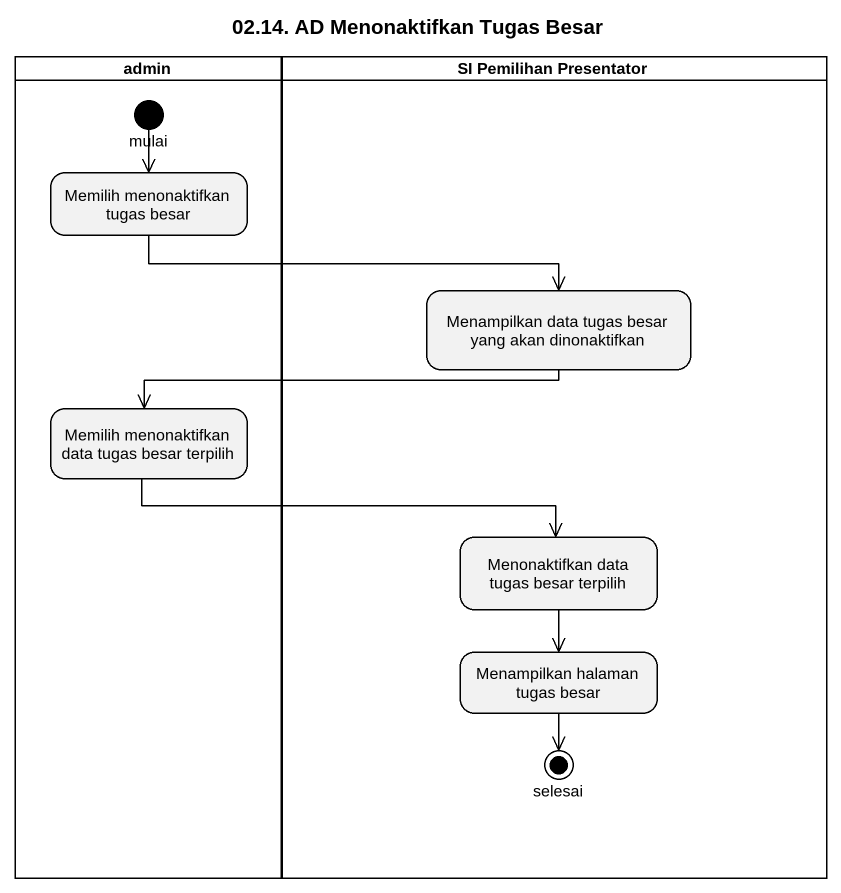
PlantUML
@startuml
title 02.14. AD Menonaktifkan Tugas Besar
hide empty description
state admin <<partition>> {
  state mulai <<start>>
  state "Memilih menonaktifkan tugas besar" as Memilih_menonaktifkan_tugas
  state "Memilih menonaktifkan data tugas besar terpilih" as Memilih_menonaktifkan_data
}
state "SI Pemilihan Presentator" as SI_Pemilihan_Presentator <<partition>> {
  state "Menampilkan data tugas besar yang akan dinonaktifkan" as Menampilkan_data_tugas
  state "Menonaktifkan data tugas besar terpilih" as Menonaktifkan_data_tugas
  state "Menampilkan halaman tugas besar" as Menampilkan_halaman_tugas
  state selesai <<end>>
}
mulai --> Memilih_menonaktifkan_tugas
Memilih_menonaktifkan_tugas -right-> Menampilkan_data_tugas
Menampilkan_data_tugas -left-> Memilih_menonaktifkan_data
Memilih_menonaktifkan_data -right-> Menonaktifkan_data_tugas
Menonaktifkan_data_tugas --> Menampilkan_halaman_tugas
Menampilkan_halaman_tugas --> selesai
@enduml
